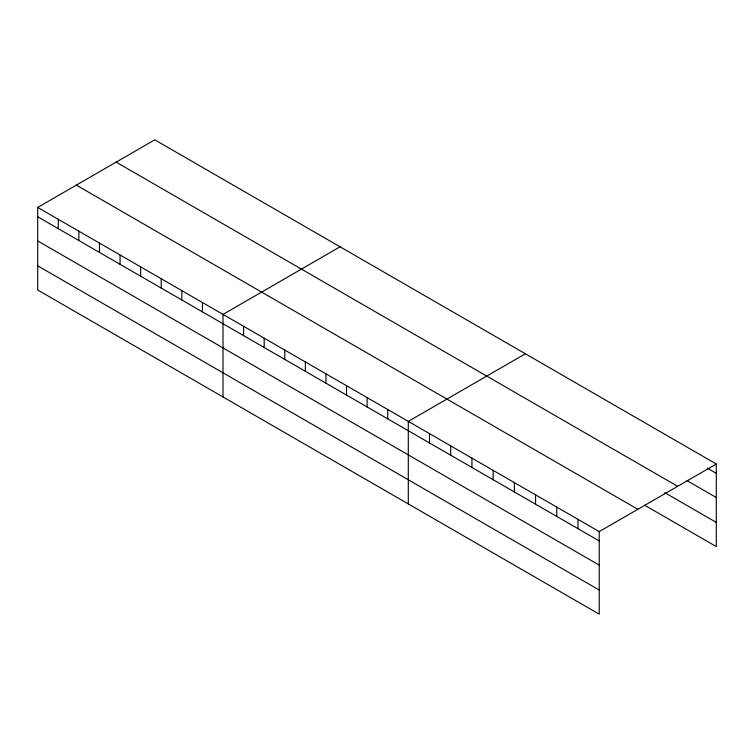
<?xml version="1.0" encoding="UTF-8"?>
<svg xmlns="http://www.w3.org/2000/svg" width="754" height="754" viewBox="0 0 754 754"><rect width="100%" height="100%" fill="white"/><g stroke="black" fill="none" stroke-linecap="round" stroke-linejoin="round"><path stroke-width="1.13" d="M599.223 565.114L599.223 531.608L37.7 207.425L37.7 289.988L599.223 614.171L599.223 565.114L37.7 240.922M644.576 505.171L716.3 546.575L716.3 464.012L154.777 139.829L37.7 207.425M340.082 246.803L223.005 314.399L223.005 396.972M525.387 353.786L408.3 421.382L408.3 503.955M599.223 531.608L716.3 464.012M707.205 468.102L716.3 473.352M687.007 480.609L716.3 497.517M116.144 162.129L677.667 486.321M664.783 492.673L716.3 522.418M76.333 185.116L637.856 509.308M37.7 216.766L599.223 540.948M37.7 265.823L599.223 590.014M578.007 519.365L578.007 528.705M556.791 507.112L556.791 516.462M535.576 494.869L535.576 504.209M514.369 482.626L514.369 491.966M493.154 470.373L493.154 479.714M471.938 458.13L471.938 467.471M450.732 445.878L450.732 455.218M429.516 433.635L429.516 442.975M387.716 409.497L387.716 418.838M367.123 397.612L367.123 406.953M346.538 385.728L346.538 395.068M325.945 373.843L325.945 383.183M305.361 361.948L305.361 371.288M284.767 350.063L284.767 359.404M264.183 338.178L264.183 347.519M243.589 326.293L243.589 335.634M202.411 302.514L202.411 311.854M181.827 290.629L181.827 299.969M161.233 278.744L161.233 288.085M140.649 266.859L140.649 276.2M120.056 254.965L120.056 264.315M99.471 243.08L99.471 252.42M78.878 231.195L78.878 240.535M58.294 219.31L58.294 228.65"/></g></svg>
